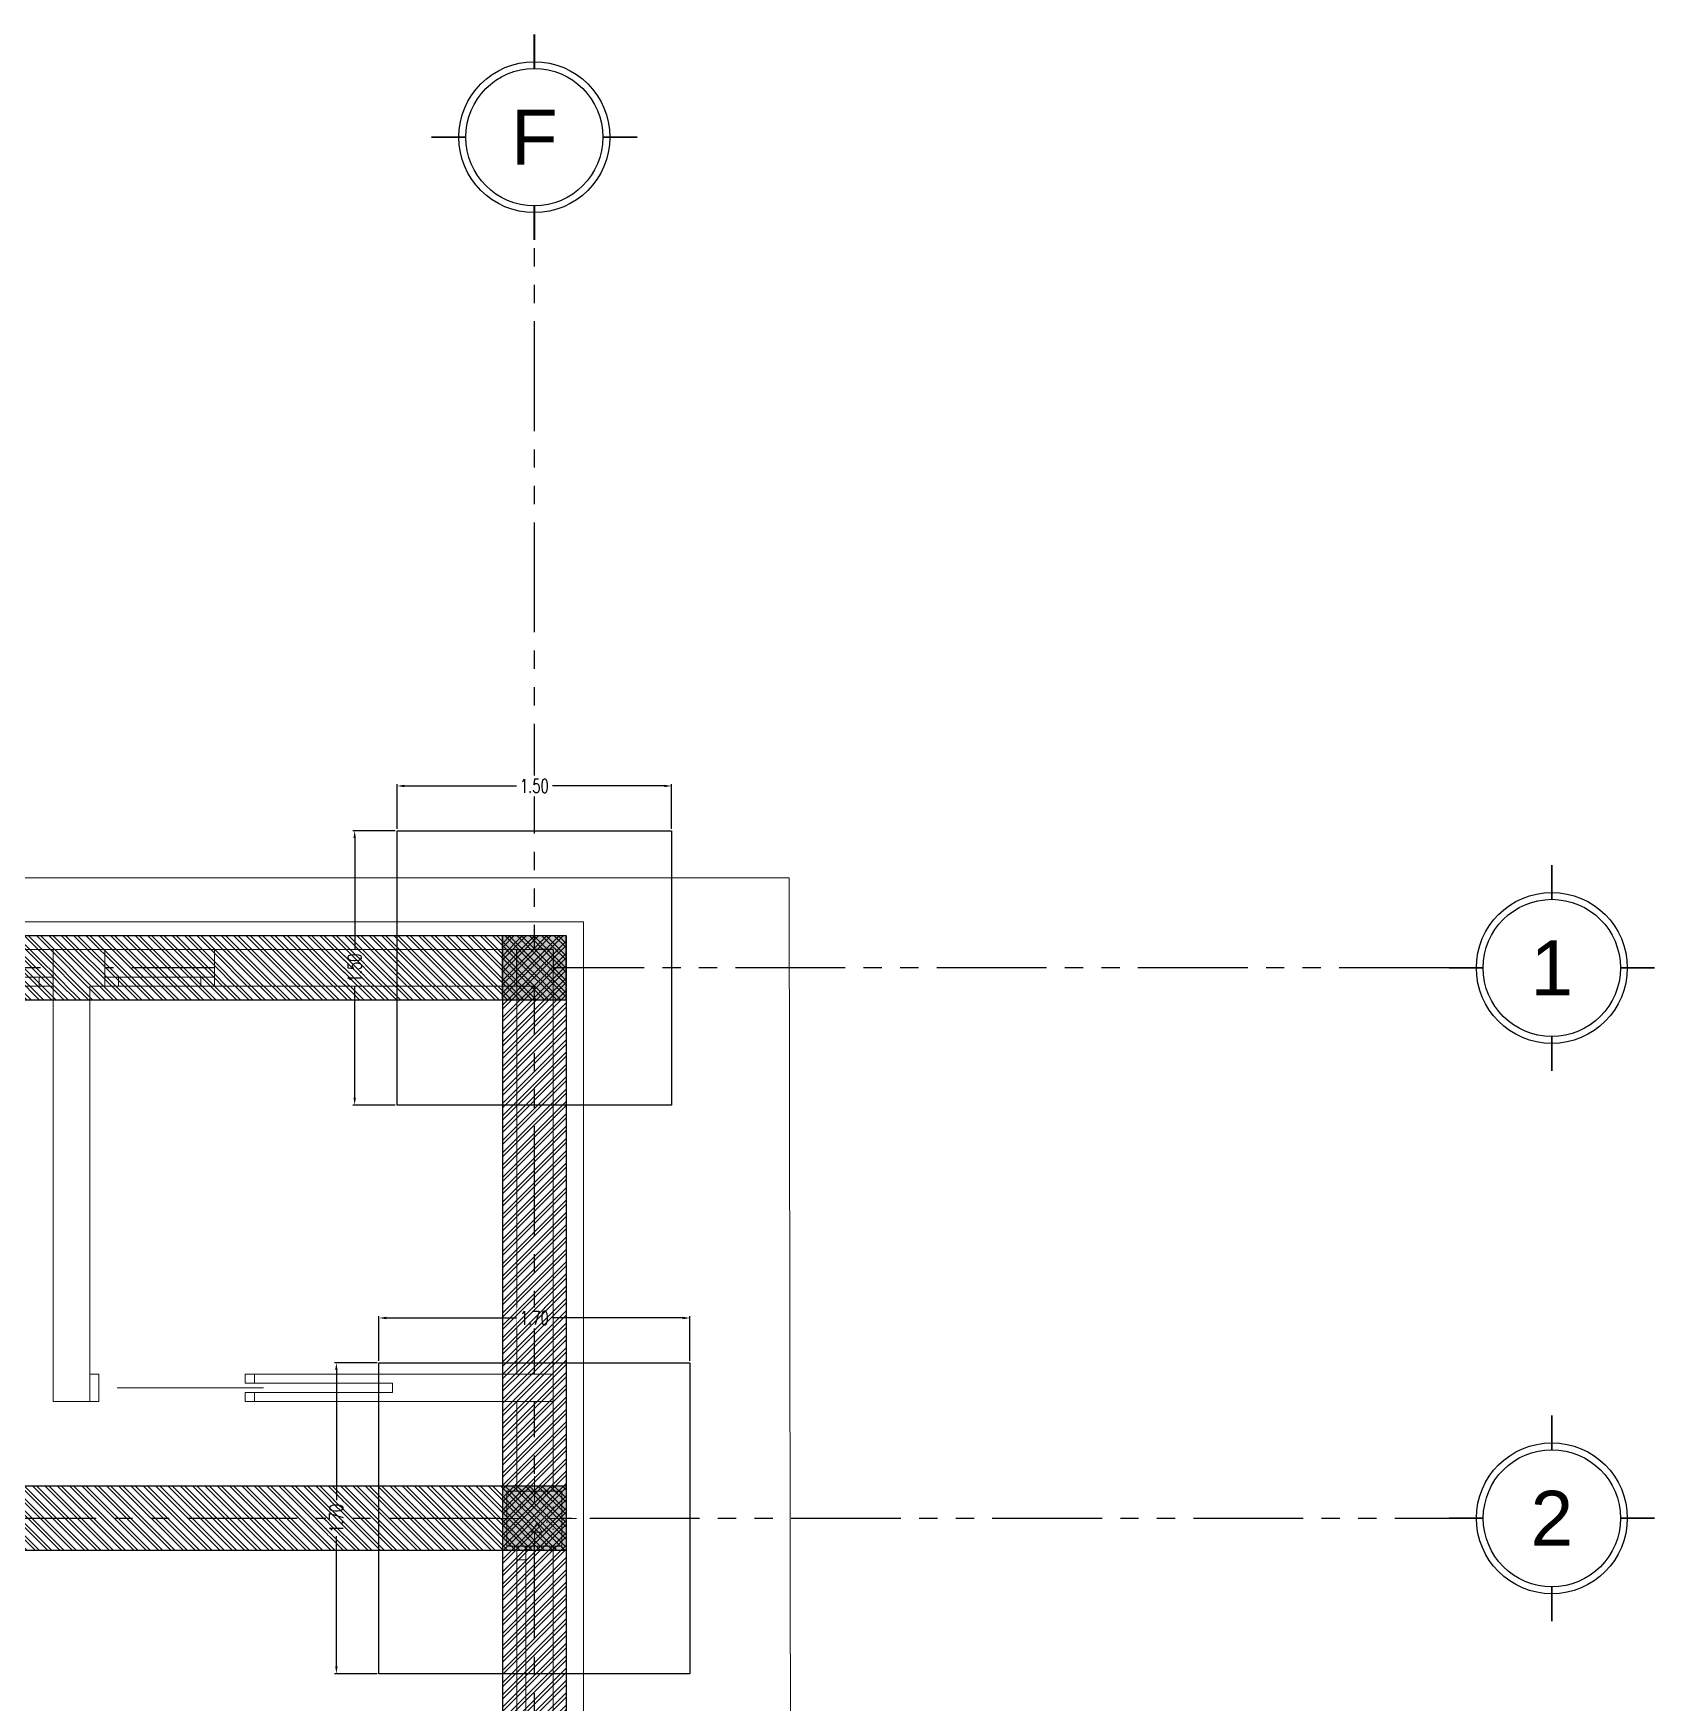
# Model space of a CAD drawing. Header units: metres. Extents: x -6.1 to 26.1, y -10.1 to 14.1.
# Drawn here: x 17.26 to 26.13, y 4.99 to 14.12 of the extents above; entities that cross this region are included whole.
import ezdxf
from ezdxf.enums import TextEntityAlignment as Align

# ---------------------------------------------------------------- set-up
doc = ezdxf.new("R2010")
doc.units = ezdxf.units.M
doc.header["$MEASUREMENT"] = 0
for name, pattern in [('Xref_Arq. PB$0$Wipeout_Contour', [1, 0, -1]), ('Xref_Cimentación$0$Xr-Muroscontencion$0$HIDDEN', [0.375, 0.25, -0.125]), ('Xref_Ejes$0$ACAD_ISO05W100', [33, 24, -3, 0, -3, 0, -3])]:
    doc.linetypes.add(name, pattern=pattern)
for name, color, linetype in [('Xref_Arq. PB$0$Acotación - Terreno', 7, 'Continuous'), ('Xref_Arq. PB$0$Estructura - Forjados', 7, 'Continuous'), ('Xref_Arq. PB$0$Estructura - Muros', 7, 'Continuous'), ('Xref_Arq. PB$0$Estructura - Vigas y Pilares', 7, 'Continuous'), ('Xref_Arq. PB$0$Puertas ArchiCAD', 7, 'Continuous'), ('Xref_Arq. PB$0$Ventanas ArchiCAD', 7, 'Continuous'), ('Xref_Cimentación$0$00-ZA', 2, 'Continuous'), ('Xref_Cimentación$0$Cerramiento', 11, 'Continuous'), ('Xref_Cimentación$0$VIGA', 3, 'Continuous'), ('Xref_Cimentación$0$Xref_Pedestales$0$COLUM. PB', 140, 'Continuous'), ('Xref_Ejes$0$00-EJES', 1, 'Xref_Ejes$0$ACAD_ISO05W100'), ('Xref_Ejes$0$Globo Eje', 1, 'Continuous'), ('Xref_Ejes$0$Texto', 7, 'Continuous')]:
    doc.layers.add(name, color=color, linetype=linetype)
for name, color, linetype, lineweight in [('Xref_Arq. PB$0$Acotación - Terreno _Pluma_Nº__1', 7, 'Continuous', 13), ('Xref_Arq. PB$0$Estructura - Forjados_Pluma_Nº__1', 7, 'Continuous', 13), ('Xref_Arq. PB$0$Estructura - Muros_Pluma_Nº__1', 7, 'Continuous', 13), ('Xref_Arq. PB$0$Estructura - Vigas y Pilares_Pluma_Nº__20', 1, 'Continuous', 0), ('Xref_Arq. PB$0$Estructura - Vigas y Pilares_Pluma_Nº__28', 7, 'Continuous', 18), ('Xref_Arq. PB$0$Puertas ArchiCAD_Pluma_Nº__1', 7, 'Continuous', 13), ('Xref_Arq. PB$0$Puertas ArchiCAD_Pluma_Nº__23', 7, 'Continuous', 18), ('Xref_Arq. PB$0$Ventanas ArchiCAD_Pluma_Nº__1', 7, 'Continuous', 13), ('Xref_Arq. PB$0$Ventanas ArchiCAD_Pluma_Nº__23', 7, 'Continuous', 18)]:
    doc.layers.add(name, color=color, linetype=linetype, lineweight=lineweight)
for name, color, linetype, lineweight, true_color in [('Xref_Arq. PB$0$Acotación - Terreno _Pluma_Nº__3', 7, 'Continuous', 18, 0xff6600), ('Xref_Arq. PB$0$Estructura - Vigas y Pilares_Pluma_Nº__170', 7, 'Continuous', 13, 0x9f9f00), ('Xref_Arq. PB$0$Puertas ArchiCAD_Pluma_Nº__3', 7, 'Continuous', 18, 0xff6600), ('Xref_Arq. PB$0$Ventanas ArchiCAD_Pluma_Nº__3', 7, 'Continuous', 18, 0xff6600)]:
    doc.layers.add(name, color=color, linetype=linetype, lineweight=lineweight, true_color=true_color)
doc.styles.add('Xref_Cimentación$0$ARIAL', font='arial.ttf', dxfattribs={"height": 2})
doc.styles.add('Xref_Cimentación$0$Xr-Muroscontencion$0$Romans', font='romans.shx', dxfattribs={"width": 0.7})
doc.styles.add('Xref_Ejes$0$Arial', font='arial.ttf')
doc.dimstyles.new('Xref_Cimentación$0$Xr-Muroscontencion$0$D20', dxfattribs={"dimtxt": 0.05, "dimasz": 0.04, "dimexe": 0.01, "dimexo": 0.01, "dimgap": 0.01, "dimtad": 0, "dimdec": 3, "dimzin": 1, "dimdsep": 46, "dimtxsty": 'Xref_Cimentación$0$Xr-Muroscontencion$0$Romans', "dimcen": 2.5, "dimclrd": 1, "dimclre": 8, "dimclrt": 7, "dimadec": 0, "dimazin": 0, "dimtfac": 1, "dimtdec": 3, "dimtmove": 1, "dimatfit": 1, "dimfxl": 1, "dimtfill": 1, "dimarcsym": 0})

# ---------------------------------------------------------------- blocks, each defined once
blk = doc.blocks.new('*U187')
at = {"layer": 'Xref_Ejes$0$Globo Eje', "ltscale": 0.025, "const_width": 0.00938}
for points in [[(0, 0.5625), (0, 0.375)], [(-0.375, 0), (-0.5625, 0)], [(0.5625, 0), (0.375, 0)], [(0, -0.375), (0, -0.5625)]]:
    blk.add_lwpolyline(points, dxfattribs=at)
at = {"layer": 'Xref_Ejes$0$Globo Eje', "ltscale": 0.025}
for radius in [0.4125, 0.375]:
    blk.add_circle((0, 0), radius, dxfattribs=at)
at = {"layer": 'Xref_Ejes$0$Texto', "color": 7, "ltscale": 0.025, "style": 'Xref_Ejes$0$Arial'}
blk.add_attdef('EJE', text='', height=0.3, dxfattribs=at).set_placement((0, 0), align=Align.MIDDLE_CENTER)
blk = doc.blocks.new('Xref_Ejes')
at = {"layer": 'Xref_Ejes$0$00-EJES', "ltscale": 0.025}
for p, q in [((19.9967, -8.9568), (19.9967, 12.9873)), ((24.9967, 9.0084), (-5, 9.0084)), ((-4.9997, 6), (24.997, 6))]:
    blk.add_line(p, q, dxfattribs=at)
for p, values in [((19.9967, 13.5498), {'EJE': 'F'}), ((25.5592, 9.0084), {'EJE': '1'}), ((25.5595, 6), {'EJE': '2'})]:
    blk.add_blockref('*U187', p, dxfattribs=at).add_auto_attribs(values)
blk = doc.blocks.new('Xref_Arq. PB$0$Forjado_1', base_point=(9.6104, 18.2739))
at = {"layer": 'Xref_Arq. PB$0$Estructura - Forjados_Pluma_Nº__1', "linetype": 'Continuous', "flags": 128}
blk.add_lwpolyline([(9.6104, 18.2739), (9.6104, 8.6612), (-7.0825, 8.6612), (-7.0825, 18.2739)], close=True, dxfattribs=at)
blk = doc.blocks.new('Xref_Arq. PB$0$Forjado_2', base_point=(-11.0804, 18.5154))
at = {"layer": 'Xref_Arq. PB$0$Estructura - Forjados_Pluma_Nº__1', "linetype": 'Continuous', "flags": 128}
blk.add_lwpolyline([(-11.0804, 18.5154), (10.7361, 18.5154), (10.7514, 7.6041), (-11.0804, 7.6041)], close=True, dxfattribs=at)
blk = doc.blocks.new('Xref_Arq. PB$0$Ventana 17_3')
at = {"layer": 'Xref_Arq. PB$0$Ventanas ArchiCAD_Pluma_Nº__1', "linetype": 'Continuous'}
for p, q in [((-0.85, 0), (-0.85, -0.05)), ((0.85, 0), (0.85, -0.05))]:
    blk.add_line(p, q, dxfattribs=at)
at = {"layer": 'Xref_Arq. PB$0$Ventanas ArchiCAD_Pluma_Nº__23', "linetype": 'Continuous'}
for p, q in [((-0.85, 0), (-0.775, 0)), ((-0.775, 0), (-0.775, -0.05)), ((0.775, -0.05), (0.775, 0)), ((0.775, 0), (0.85, 0)), ((-0.775, -0.05), (-0.85, -0.05)), ((0.85, -0.05), (0.775, -0.05))]:
    blk.add_line(p, q, dxfattribs=at)
at = {"layer": 'Xref_Arq. PB$0$Ventanas ArchiCAD_Pluma_Nº__3', "linetype": 'Continuous'}
for p, q in [((-0.85, 0), (0.85, 0)), ((-0.775, 0), (0.775, 0)), ((0.775, -0.05), (-0.775, -0.05)), ((-0.85, -0.2), (0.85, -0.2))]:
    blk.add_line(p, q, dxfattribs=at)
blk = doc.blocks.new('Xref_Arq. PB$0$Muro_11', base_point=(9.5434, 8.9011))
at = {"layer": 'Xref_Arq. PB$0$Estructura - Muros_Pluma_Nº__1', "linetype": 'Continuous'}
for p, q in [((9.3434, 14.8619), (9.3934, 14.8619)), ((9.3934, 14.8619), (9.5434, 14.8619))]:
    blk.add_line(p, q, dxfattribs=at)
at = {"layer": 'Xref_Arq. PB$0$Estructura - Muros_Pluma_Nº__1', "linetype": 'Continuous', "flags": 128}
for points in [[(9.5434, 14.8619), (9.5435, 18.1223)], [(9.3435, 17.9223), (9.3434, 15.1619)]]:
    blk.add_lwpolyline(points, dxfattribs=at)
at = {"color": 254, "linetype": 'Xref_Arq. PB$0$Wipeout_Contour', "lineweight": 0, "ltscale": 74.957945}
blk.add_wipeout([(9.3434, 8.9011), (9.5434, 8.9011), (9.5434, 13.1619), (9.3934, 13.1619), (9.3434, 13.1619)], dxfattribs=at).dxf.layer = 'Xref_Arq. PB$0$Estructura - Muros'
at = {"layer": 'Xref_Arq. PB$0$Estructura - Muros_Pluma_Nº__1', "linetype": 'Continuous'}
for p, q in [((9.3434, 13.1619), (9.3934, 13.1619)), ((9.3934, 13.1619), (9.5434, 13.1619))]:
    blk.add_line(p, q, dxfattribs=at)
at = {"layer": 'Xref_Arq. PB$0$Estructura - Muros_Pluma_Nº__1', "linetype": 'Continuous', "flags": 128}
for points in [[(9.3434, 13.1619), (9.3434, 8.9011)], [(9.5434, 8.9011), (9.5434, 13.1619)], [(9.3434, 8.9011), (9.5434, 8.9011)]]:
    blk.add_lwpolyline(points, dxfattribs=at)
at = {"layer": 'Xref_Arq. PB$0$Ventanas ArchiCAD', "color": 251, "linetype": 'Continuous', "lineweight": 13, "true_color": 0x6a6a6a, "rotation": 89.9999704918467}
blk.add_blockref('Xref_Arq. PB$0$Ventana 17_3', (9.3434, 14.0119), dxfattribs=at)
blk = doc.blocks.new('Xref_Arq. PB$0$Ventana 17_6')
at = {"layer": 'Xref_Arq. PB$0$Ventanas ArchiCAD_Pluma_Nº__1', "linetype": 'Continuous'}
for p, q in [((-0.3, -0.05), (-0.3, 0)), ((0.3, -0.05), (0.3, 0))]:
    blk.add_line(p, q, dxfattribs=at)
at = {"layer": 'Xref_Arq. PB$0$Ventanas ArchiCAD_Pluma_Nº__23', "linetype": 'Continuous'}
for p, q in [((-0.3, 0), (-0.225, 0)), ((-0.225, 0), (-0.225, -0.05)), ((0.225, -0.05), (0.225, 0)), ((0.225, 0), (0.3, 0)), ((-0.225, -0.05), (-0.3, -0.05)), ((0.3, -0.05), (0.225, -0.05))]:
    blk.add_line(p, q, dxfattribs=at)
at = {"layer": 'Xref_Arq. PB$0$Ventanas ArchiCAD_Pluma_Nº__3', "linetype": 'Continuous'}
for p, q in [((-0.3, 0.15), (0.3, 0.15)), ((-0.225, 0), (0.225, 0)), ((-0.3, -0.05), (0.3, -0.05)), ((0.225, -0.05), (-0.225, -0.05))]:
    blk.add_line(p, q, dxfattribs=at)
blk = doc.blocks.new('Xref_Arq. PB$0$Ventana 17_7')
at = {"layer": 'Xref_Arq. PB$0$Ventanas ArchiCAD_Pluma_Nº__1', "linetype": 'Continuous'}
for p, q in [((-0.6334, -0.05), (-0.6334, 0)), ((0.6334, -0.05), (0.6334, 0))]:
    blk.add_line(p, q, dxfattribs=at)
at = {"layer": 'Xref_Arq. PB$0$Ventanas ArchiCAD_Pluma_Nº__23', "linetype": 'Continuous'}
for p, q in [((-0.6334, 0), (-0.5584, 0)), ((-0.5584, 0), (-0.5584, -0.05)), ((0.5584, -0.05), (0.5584, 0)), ((0.5584, 0), (0.6334, 0)), ((-0.5584, -0.05), (-0.6334, -0.05)), ((0.6334, -0.05), (0.5584, -0.05))]:
    blk.add_line(p, q, dxfattribs=at)
at = {"layer": 'Xref_Arq. PB$0$Ventanas ArchiCAD_Pluma_Nº__3', "linetype": 'Continuous'}
for p, q in [((-0.6334, 0.15), (0.6334, 0.15)), ((-0.5584, 0), (0.5584, 0)), ((-0.6334, -0.05), (0.6334, -0.05)), ((0.5584, -0.05), (-0.5584, -0.05))]:
    blk.add_line(p, q, dxfattribs=at)
blk = doc.blocks.new('Xref_Arq. PB$0$Muro_12', base_point=(-6.6046, 17.9223))
at = {"color": 254, "linetype": 'Xref_Arq. PB$0$Wipeout_Contour', "lineweight": 0, "ltscale": 115.150995}
blk.add_wipeout([(6.7105, 17.9223), (6.9933, 17.9223), (6.9933, 17.9723), (6.9933, 18.1223), (6.7105, 18.1223), (6.7105, 17.9723)], dxfattribs=at).dxf.layer = 'Xref_Arq. PB$0$Estructura - Muros'
at = {"color": 254, "linetype": 'Xref_Arq. PB$0$Wipeout_Contour', "lineweight": 0, "ltscale": 99.318017}
blk.add_wipeout([(9.5435, 18.1223), (7.5933, 18.1223), (7.5933, 17.9723), (7.5933, 17.9223), (9.3435, 17.9223)], dxfattribs=at).dxf.layer = 'Xref_Arq. PB$0$Estructura - Muros'
at = {"layer": 'Xref_Arq. PB$0$Estructura - Muros_Pluma_Nº__1', "linetype": 'Continuous'}
for p, q in [((6.7105, 17.9723), (6.7105, 18.1223)), ((6.9933, 17.9723), (6.9933, 18.1223)), ((7.5933, 17.9723), (7.5933, 18.1223)), ((6.7105, 17.9223), (6.7105, 17.9723)), ((6.9933, 17.9223), (6.9933, 17.9723)), ((7.5933, 17.9223), (7.5933, 17.9723))]:
    blk.add_line(p, q, dxfattribs=at)
at = {"layer": 'Xref_Arq. PB$0$Estructura - Muros_Pluma_Nº__1', "linetype": 'Continuous', "flags": 128}
for points in [[(6.9933, 18.1223), (6.7105, 18.1223)], [(9.3435, 18.1223), (7.5933, 18.1223)], [(6.7105, 17.9223), (6.7113, 17.9223)], [(6.9113, 17.9223), (6.9933, 17.9223)], [(7.5933, 17.9223), (9.3435, 17.9223)]]:
    blk.add_lwpolyline(points, dxfattribs=at)
at = {"layer": 'Xref_Arq. PB$0$Ventanas ArchiCAD', "color": 251, "linetype": 'Continuous', "lineweight": 13, "true_color": 0x6a6a6a, "xscale": -1}
blk.add_blockref('Xref_Arq. PB$0$Ventana 17_7', (6.0771, 17.9723), dxfattribs=at)
at = {"layer": 'Xref_Arq. PB$0$Ventanas ArchiCAD', "color": 251, "linetype": 'Continuous', "lineweight": 13, "true_color": 0x6a6a6a}
blk.add_blockref('Xref_Arq. PB$0$Ventana 17_6', (7.2933, 17.9723), dxfattribs=at)
blk = doc.blocks.new('Xref_Arq. PB$0$Puerta Corredera Empotrada 17')
at = {"layer": 'Xref_Arq. PB$0$Puertas ArchiCAD_Pluma_Nº__1', "linetype": 'Continuous'}
for p, q in [((-0.45, -0.15), (-0.45, 0)), ((0.45, -0.05), (0.45, 0)), ((0.45, -0.15), (0.45, -0.1))]:
    blk.add_line(p, q, dxfattribs=at)
at = {"layer": 'Xref_Arq. PB$0$Puertas ArchiCAD_Pluma_Nº__23', "linetype": 'Continuous'}
for p, q in [((-0.4, 0), (-0.45, 0)), ((-0.45, 0), (-0.45, -0.15)), ((-0.4, -0.15), (-0.4, 0)), ((0.45, 0), (0.4, 0)), ((0.4, 0), (0.4, -0.05)), ((0.45, -0.05), (0.45, 0)), ((0.4, -0.05), (0.45, -0.05)), ((-0.45, -0.15), (-0.4, -0.15)), ((0.45, -0.1), (0.4, -0.1)), ((0.4, -0.1), (0.4, -0.15)), ((0.4, -0.15), (0.45, -0.15)), ((0.45, -0.15), (0.45, -0.1))]:
    blk.add_line(p, q, dxfattribs=at)
at = {"layer": 'Xref_Arq. PB$0$Puertas ArchiCAD_Pluma_Nº__3', "linetype": 'Continuous'}
blk.add_line((0.5, -0.075), (-0.3, -0.075), dxfattribs=at)
blk = doc.blocks.new('Xref_Arq. PB$0$Muro_21', base_point=(6.7113, 15.6521))
at = {"layer": 'Xref_Arq. PB$0$Acotación - Terreno _Pluma_Nº__1', "linetype": 'Continuous'}
blk.add_line((6.9113, 15.6521), (6.9113, 15.8021), dxfattribs=at)
at = {"layer": 'Xref_Arq. PB$0$Acotación - Terreno _Pluma_Nº__1', "linetype": 'Continuous', "flags": 128}
blk.add_lwpolyline([(6.7113, 15.6521), (6.9113, 15.6521)], dxfattribs=at)
at = {"color": 254, "linetype": 'Xref_Arq. PB$0$Wipeout_Contour', "lineweight": 0, "ltscale": 143.250987}
blk.add_wipeout([(7.8113, 15.652), (9.4455, 15.6519), (9.4455, 15.8019), (7.8113, 15.802), (7.8113, 15.752), (8.5663, 15.752), (8.5663, 15.702), (7.8113, 15.702)], dxfattribs=at).dxf.layer = 'Xref_Arq. PB$0$Acotación - Terreno'
at = {"layer": 'Xref_Arq. PB$0$Acotación - Terreno _Pluma_Nº__1', "linetype": 'Continuous'}
for p, q in [((7.8113, 15.752), (7.8113, 15.802)), ((7.8113, 15.652), (7.8113, 15.702))]:
    blk.add_line(p, q, dxfattribs=at)
at = {"layer": 'Xref_Arq. PB$0$Acotación - Terreno _Pluma_Nº__1', "linetype": 'Continuous', "flags": 128}
for points in [[(9.4455, 15.8019), (7.8113, 15.802)], [(9.4455, 15.6519), (9.4455, 15.8019)], [(7.8113, 15.652), (9.4455, 15.6519)]]:
    blk.add_lwpolyline(points, dxfattribs=at)
at = {"layer": 'Xref_Arq. PB$0$Acotación - Terreno _Pluma_Nº__3', "linetype": 'Continuous'}
for p, q in [((7.8113, 15.752), (8.5663, 15.752)), ((8.5663, 15.702), (7.8113, 15.702)), ((8.5663, 15.752), (8.5663, 15.702))]:
    blk.add_line(p, q, dxfattribs=at)
at = {"layer": 'Xref_Arq. PB$0$Puertas ArchiCAD', "linetype": 'Continuous', "rotation": 359.9944155111601}
blk.add_blockref('Xref_Arq. PB$0$Puerta Corredera Empotrada 17', (7.3613, 15.8021), dxfattribs=at)
blk = doc.blocks.new('Xref_Arq. PB$0$Muro_24', base_point=(6.7113, 17.9223))
at = {"color": 254, "linetype": 'Xref_Arq. PB$0$Wipeout_Contour', "lineweight": 0, "ltscale": 72.667425}
blk.add_wipeout([(6.7113, 17.9223), (6.7113, 15.6521), (6.9113, 15.8021), (6.9113, 17.9223)], dxfattribs=at).dxf.layer = 'Xref_Arq. PB$0$Estructura - Muros'
at = {"layer": 'Xref_Arq. PB$0$Estructura - Muros_Pluma_Nº__1', "linetype": 'Continuous', "flags": 128}
for points in [[(6.7113, 17.9223), (6.7113, 15.6521)], [(6.9113, 15.8021), (6.9113, 17.9223)]]:
    blk.add_lwpolyline(points, dxfattribs=at)
blk = doc.blocks.new('Xref_Arq. PB$0$Pilar_10', base_point=(9.3421, 15.0119))
at = {"color": 254, "linetype": 'Xref_Arq. PB$0$Wipeout_Contour', "lineweight": 0, "ltscale": 70.741197}
blk.add_wipeout([(9.4921, 15.1619), (9.1921, 15.1619), (9.1921, 14.8619), (9.4921, 14.8619)], dxfattribs=at).dxf.layer = 'Xref_Arq. PB$0$Estructura - Vigas y Pilares'
at = {"layer": 'Xref_Arq. PB$0$Estructura - Vigas y Pilares_Pluma_Nº__170', "linetype": 'Continuous'}
h = blk.add_hatch(dxfattribs=at)
h.set_pattern_fill('HORMIGÓN_ARMADO', color=256, style=0, pattern_type=2)
h.set_pattern_definition([(0, (0, 0), (0, 0.623538), [0.06, -0.3]), (0, (0.18, 0.3118), (0, 0.623538), [0.06, -0.3]), (60, (0, 0), (-0.54, 0.31177), [0.06, -0.3]), (60, (0.36, 0), (-0.54, 0.31177), [0.06, -0.3]), (120, (0.06, 0), (0.54, 0.31177), [0.06, -0.3]), (120, (0.42, 0), (0.54, 0.31177), [0.06, -0.3]), (0, (0, 0.06), (0, 0.12), [0, -0.12, 0, -0.18]), (45, (0.06, 0.06), (-0.0848528, 0.0848528), [0, -0.09, 0, -0.15])])
h.paths.add_polyline_path([(9.4921, 15.1619), (9.1921, 15.1619), (9.1921, 14.8619), (9.4921, 14.8619)])
at = {"layer": 'Xref_Arq. PB$0$Estructura - Vigas y Pilares_Pluma_Nº__20', "linetype": 'Continuous'}
for p, q in [((9.3421, 15.0919), (9.3421, 15.2419)), ((9.2621, 15.0119), (9.1121, 15.0119)), ((9.4221, 15.0119), (9.5721, 15.0119)), ((9.3421, 14.9319), (9.3421, 14.7819))]:
    blk.add_line(p, q, dxfattribs=at)
at = {"layer": 'Xref_Arq. PB$0$Estructura - Vigas y Pilares_Pluma_Nº__28', "linetype": 'Continuous'}
for p, q in [((9.4921, 15.1619), (9.1921, 15.1619)), ((9.1921, 15.1619), (9.1921, 14.8619)), ((9.4921, 14.8619), (9.4921, 15.1619)), ((9.1921, 14.8619), (9.4921, 14.8619))]:
    blk.add_line(p, q, dxfattribs=at)
blk = doc.blocks.new('Xref_Arq. PB')
at = {"layer": 'Xref_Arq. PB$0$Estructura - Forjados', "linetype": 'Continuous'}
for name, p in [('Xref_Arq. PB$0$Forjado_2', (-0.4258, 9.5015)), ('Xref_Arq. PB$0$Forjado_1', (20.265, 9.26))]:
    blk.add_blockref(name, p, dxfattribs=at)
at = {"layer": 'Xref_Arq. PB$0$Estructura - Muros'}
blk.add_blockref('Xref_Arq. PB$0$Muro_11', (20.1001, -0.1129), dxfattribs=at)
at = {"layer": 'Xref_Arq. PB$0$Acotación - Terreno'}
blk.add_blockref('Xref_Arq. PB$0$Muro_21', (17.3659, 6.6382), dxfattribs=at)
at = {"layer": 'Xref_Arq. PB$0$Estructura - Muros'}
blk.add_blockref('Xref_Arq. PB$0$Muro_12', (4.0501, 8.9084), dxfattribs=at)
at = {"layer": 'Xref_Arq. PB$0$Estructura - Vigas y Pilares'}
blk.add_blockref('Xref_Arq. PB$0$Pilar_10', (19.9967, 5.998), dxfattribs=at)
for p, q in [((19.9001, 8.9084), (19.9001, 9.1084)), ((20.1001, 9.1084), (19.9981, 9.1084)), ((20.1001, 9.1084), (20.1001, 9.0104))]:
    blk.add_line(p, q)
at = {"layer": 'Xref_Arq. PB$0$Estructura - Muros'}
blk.add_blockref('Xref_Arq. PB$0$Muro_24', (17.3659, 8.9084), dxfattribs=at)
blk = doc.blocks.new('*U282')
at = {"ltscale": 0.025, "true_color": 0x636466}
h = blk.add_hatch(color=251, dxfattribs=at)
h.dxf.hatch_style = 1
h.paths.add_polyline_path([(-0.125, -0.075), (0.225, -0.075), (0.225, 0.275), (-0.125, 0.275)])
at = {"color": 251, "linetype": 'ByBlock', "ltscale": 0.025, "true_color": 0x636466}
blk.add_lwpolyline([(-0.125, -0.075), (0.225, -0.075), (0.225, 0.275), (-0.125, 0.275)], close=True, dxfattribs=at)
blk = doc.blocks.new('Xref_Cimentación$0$Xref_Pedestales')
at = {"layer": 'Xref_Cimentación$0$Xref_Pedestales$0$COLUM. PB', "ltscale": 0.025}
for p in [(19.9462, 8.9084), (19.9467, 5.9)]:
    blk.add_blockref('*U282', p, dxfattribs=at)
blk = doc.blocks.new('*D312')
at = {"layer": 'Xref_Cimentación$0$00-ZA', "color": 8, "linetype": 'Xref_Cimentación$0$Xr-Muroscontencion$0$HIDDEN', "lineweight": -2, "transparency": 16777216}
for p, q in [((19.1367, 6.85), (18.9044, 6.85)), ((19.1367, 5.15), (18.9044, 5.15))]:
    blk.add_line(p, q, dxfattribs=at)
at = {"layer": 'Xref_Cimentación$0$00-ZA', "color": 1, "lineweight": -2, "transparency": 16777216}
for p, q in [((18.9144, 6.81), (18.9144, 6.0863)), ((18.9144, 5.19), (18.9144, 5.9138))]:
    blk.add_line(p, q, dxfattribs=at)
at = {"layer": 'Xref_Cimentación$0$00-ZA', "color": 1, "transparency": 16777216}
for points in [[(18.9078, 6.81), (18.9211, 6.81), (18.9144, 6.85)], [(18.9078, 5.19), (18.9211, 5.19), (18.9144, 5.15)]]:
    blk.add_solid(points, dxfattribs=at)
at = {"layer": 'Xref_Cimentación$0$00-ZA', "color": 7, "transparency": 16777216, "insert": (18.9144, 6), "char_height": 0.075, "attachment_point": 5, "rotation": 90, "style": 'Xref_Cimentación$0$Xr-Muroscontencion$0$Romans', "bg_fill": 3, "box_fill_scale": 1.25, "bg_fill_color": 256, "bg_fill_true_color": 13158600, "bg_fill_transparency": 0}
blk.add_mtext('1.70', dxfattribs=at)
blk = doc.blocks.new('*D313')
at = {"layer": 'Xref_Cimentación$0$00-ZA', "color": 8, "linetype": 'Xref_Cimentación$0$Xr-Muroscontencion$0$HIDDEN', "lineweight": -2, "transparency": 16777216}
for p, q in [((19.1467, 6.86), (19.1467, 7.1048)), ((20.8467, 6.86), (20.8467, 7.1048))]:
    blk.add_line(p, q, dxfattribs=at)
at = {"layer": 'Xref_Cimentación$0$00-ZA', "color": 1, "lineweight": -2, "transparency": 16777216}
for p, q in [((19.1867, 7.0948), (19.9105, 7.0948)), ((20.8067, 7.0948), (20.083, 7.0948))]:
    blk.add_line(p, q, dxfattribs=at)
at = {"layer": 'Xref_Cimentación$0$00-ZA', "color": 1, "transparency": 16777216}
for points in [[(19.1867, 7.1015), (19.1867, 7.0881), (19.1467, 7.0948)], [(20.8067, 7.1015), (20.8067, 7.0881), (20.8467, 7.0948)]]:
    blk.add_solid(points, dxfattribs=at)
at = {"layer": 'Xref_Cimentación$0$00-ZA', "color": 7, "transparency": 16777216, "insert": (19.9967, 7.0948), "char_height": 0.075, "attachment_point": 5, "style": 'Xref_Cimentación$0$Xr-Muroscontencion$0$Romans', "bg_fill": 3, "box_fill_scale": 1.25, "bg_fill_color": 256, "bg_fill_true_color": 13158600, "bg_fill_transparency": 0}
blk.add_mtext('1.70', dxfattribs=at)
blk = doc.blocks.new('*D334')
at = {"layer": 'Xref_Cimentación$0$00-ZA', "color": 8, "linetype": 'Xref_Cimentación$0$Xr-Muroscontencion$0$HIDDEN', "lineweight": -2, "transparency": 16777216}
for p, q in [((19.2367, 9.7584), (19.0044, 9.7584)), ((19.2367, 8.2584), (19.0044, 8.2584)), ((-0.6, 6.61), (-0.6, 6.8548)), ((0.6, 6.61), (0.6, 6.8548))]:
    blk.add_line(p, q, dxfattribs=at)
at = {"layer": 'Xref_Cimentación$0$00-ZA', "color": 1, "lineweight": -2, "transparency": 16777216}
for p, q in [((19.0144, 9.7184), (19.0144, 9.0946)), ((19.0144, 8.2984), (19.0144, 8.9221)), ((-0.56, 6.8448), (-0.0863, 6.8448)), ((0.56, 6.8448), (0.0862, 6.8448))]:
    blk.add_line(p, q, dxfattribs=at)
at = {"layer": 'Xref_Cimentación$0$00-ZA', "color": 1, "transparency": 16777216}
for points in [[(19.0078, 9.7184), (19.0211, 9.7184), (19.0144, 9.7584)], [(19.0078, 8.2984), (19.0211, 8.2984), (19.0144, 8.2584)], [(-0.56, 6.8515), (-0.56, 6.8381), (-0.6, 6.8448)], [(0.56, 6.8515), (0.56, 6.8381), (0.6, 6.8448)]]:
    blk.add_solid(points, dxfattribs=at)
at = {"layer": 'Xref_Cimentación$0$00-ZA', "color": 7, "transparency": 16777216, "insert": (19.0144, 9.0084), "char_height": 0.075, "attachment_point": 5, "rotation": 90, "style": 'Xref_Cimentación$0$Xr-Muroscontencion$0$Romans', "bg_fill": 3, "box_fill_scale": 1.1, "bg_fill_color": 256, "bg_fill_true_color": 13158600, "bg_fill_transparency": 0}
blk.add_mtext('1.50', dxfattribs=at)
at = {"layer": 'Xref_Cimentación$0$00-ZA', "color": 7, "transparency": 16777216, "insert": (0, 6.8448), "char_height": 0.075, "attachment_point": 5, "style": 'Xref_Cimentación$0$Xr-Muroscontencion$0$Romans', "bg_fill": 3, "box_fill_scale": 1.25, "bg_fill_color": 256, "bg_fill_true_color": 13158600, "bg_fill_transparency": 0}
blk.add_mtext('1.20', dxfattribs=at)
blk = doc.blocks.new('*D335')
at = {"layer": 'Xref_Cimentación$0$00-ZA', "color": 8, "linetype": 'Xref_Cimentación$0$Xr-Muroscontencion$0$HIDDEN', "lineweight": -2, "transparency": 16777216}
for p, q in [((19.2467, 9.7684), (19.2467, 10.0132)), ((20.7467, 9.7684), (20.7467, 10.0132)), ((3.2395, 9.7584), (3.0072, 9.7584)), ((3.2395, 8.2584), (3.0072, 8.2584))]:
    blk.add_line(p, q, dxfattribs=at)
at = {"layer": 'Xref_Cimentación$0$00-ZA', "color": 1, "lineweight": -2, "transparency": 16777216}
for p, q in [((19.2867, 10.0032), (19.9105, 10.0032)), ((20.7067, 10.0032), (20.083, 10.0032)), ((3.0172, 9.7184), (3.0172, 9.0946)), ((3.0172, 8.2984), (3.0172, 8.9221))]:
    blk.add_line(p, q, dxfattribs=at)
at = {"layer": 'Xref_Cimentación$0$00-ZA', "color": 1, "transparency": 16777216}
for points in [[(19.2867, 10.0098), (19.2867, 9.9965), (19.2467, 10.0032)], [(20.7067, 10.0098), (20.7067, 9.9965), (20.7467, 10.0032)], [(3.0105, 9.7184), (3.0239, 9.7184), (3.0172, 9.7584)], [(3.0105, 8.2984), (3.0239, 8.2984), (3.0172, 8.2584)]]:
    blk.add_solid(points, dxfattribs=at)
at = {"layer": 'Xref_Cimentación$0$00-ZA', "color": 7, "transparency": 16777216, "insert": (19.9967, 10.0032), "char_height": 0.075, "attachment_point": 5, "style": 'Xref_Cimentación$0$Xr-Muroscontencion$0$Romans', "bg_fill": 3, "box_fill_scale": 1.1, "bg_fill_color": 256, "bg_fill_true_color": 13158600, "bg_fill_transparency": 0}
blk.add_mtext('1.50', dxfattribs=at)
at = {"layer": 'Xref_Cimentación$0$00-ZA', "color": 7, "transparency": 16777216, "insert": (3.0172, 9.0084), "char_height": 0.075, "attachment_point": 5, "rotation": 90, "style": 'Xref_Cimentación$0$Xr-Muroscontencion$0$Romans', "bg_fill": 3, "box_fill_scale": 1.25, "bg_fill_color": 256, "bg_fill_true_color": 13158600, "bg_fill_transparency": 0}
blk.add_mtext('1.50', dxfattribs=at)
blk = doc.blocks.new('*D318')
at = {"layer": 'Xref_Cimentación$0$00-ZA', "color": 8, "linetype": 'Xref_Cimentación$0$Xr-Muroscontencion$0$HIDDEN', "lineweight": -2, "transparency": 16777216}
for p, q in [((19.2367, 9.7584), (19.0044, 9.7584)), ((19.2367, 8.2584), (19.0044, 8.2584)), ((3.24, 6.75), (3.0077, 6.75)), ((3.24, 5.25), (3.0077, 5.25))]:
    blk.add_line(p, q, dxfattribs=at)
at = {"layer": 'Xref_Cimentación$0$00-ZA', "color": 1, "lineweight": -2, "transparency": 16777216}
for p, q in [((19.0144, 9.7184), (19.0144, 9.0946)), ((19.0144, 8.2984), (19.0144, 8.9221)), ((3.0177, 6.71), (3.0177, 6.0863)), ((3.0177, 5.29), (3.0177, 5.9138))]:
    blk.add_line(p, q, dxfattribs=at)
at = {"layer": 'Xref_Cimentación$0$00-ZA', "color": 1, "transparency": 16777216}
for points in [[(19.0078, 9.7184), (19.0211, 9.7184), (19.0144, 9.7584)], [(19.0078, 8.2984), (19.0211, 8.2984), (19.0144, 8.2584)], [(3.0111, 6.71), (3.0244, 6.71), (3.0177, 6.75)], [(3.0111, 5.29), (3.0244, 5.29), (3.0177, 5.25)]]:
    blk.add_solid(points, dxfattribs=at)
at = {"layer": 'Xref_Cimentación$0$00-ZA', "color": 7, "transparency": 16777216, "char_height": 0.075, "attachment_point": 5, "rotation": 90, "style": 'Xref_Cimentación$0$Xr-Muroscontencion$0$Romans', "bg_fill": 3, "box_fill_scale": 1.25, "bg_fill_color": 256, "bg_fill_true_color": 13158600, "bg_fill_transparency": 0}
for insert in [(19.0144, 9.0084), (3.0177, 6)]:
    blk.add_mtext('1.50', dxfattribs=dict(at, insert=insert))
blk = doc.blocks.new('*D319')
at = {"layer": 'Xref_Cimentación$0$00-ZA', "color": 8, "linetype": 'Xref_Cimentación$0$Xr-Muroscontencion$0$HIDDEN', "lineweight": -2, "transparency": 16777216}
for p, q in [((19.2467, 9.7684), (19.2467, 10.0132)), ((20.7467, 9.7684), (20.7467, 10.0132)), ((-0.6, 0.61), (-0.6, 0.8548)), ((0.6, 0.61), (0.6, 0.8548))]:
    blk.add_line(p, q, dxfattribs=at)
at = {"layer": 'Xref_Cimentación$0$00-ZA', "color": 1, "lineweight": -2, "transparency": 16777216}
for p, q in [((19.2867, 10.0032), (19.9105, 10.0032)), ((20.7067, 10.0032), (20.083, 10.0032)), ((-0.56, 0.8448), (-0.0863, 0.8448)), ((0.56, 0.8448), (0.0862, 0.8448))]:
    blk.add_line(p, q, dxfattribs=at)
at = {"layer": 'Xref_Cimentación$0$00-ZA', "color": 1, "transparency": 16777216}
for points in [[(19.2867, 10.0098), (19.2867, 9.9965), (19.2467, 10.0032)], [(20.7067, 10.0098), (20.7067, 9.9965), (20.7467, 10.0032)], [(-0.56, 0.8514), (-0.56, 0.8381), (-0.6, 0.8448)], [(0.56, 0.8514), (0.56, 0.8381), (0.6, 0.8448)]]:
    blk.add_solid(points, dxfattribs=at)
at = {"layer": 'Xref_Cimentación$0$00-ZA', "color": 7, "transparency": 16777216, "char_height": 0.075, "attachment_point": 5, "style": 'Xref_Cimentación$0$Xr-Muroscontencion$0$Romans', "bg_fill": 3, "bg_fill_color": 256, "bg_fill_true_color": 13158600, "bg_fill_transparency": 0}
for s, insert, box_fill_scale in [('1.50', (19.9967, 10.0032), 1.25), ('1.20', (0, 0.8448), 1.1)]:
    blk.add_mtext(s, dxfattribs=dict(at, insert=insert, box_fill_scale=box_fill_scale))
blk = doc.blocks.new('*U315')
at = {"layer": 'Xref_Cimentación$0$VIGA', "ltscale": 0.025, "transparency": 33554559}
h = blk.add_hatch(dxfattribs=at)
h.set_pattern_fill('ANSI32', color=250, scale=0.005, angle=-90)
h.set_pattern_definition([(315, (14.226727, 0.2), (0.03367596, 0.03367596), []), (315, (14.226727, 0.17755), (0.03367596, 0.03367596), [])])
h.paths.add_polyline_path([(15.9967, 0.275), (-0.35, 0.275), (-0.35, -0.075), (15.9967, -0.075)])
at = {"layer": 'Xref_Cimentación$0$VIGA', "ltscale": 0.025}
for p, q in [((15.9967, 0.275), (-0.35, 0.275)), ((15.9967, -0.075), (15.9967, 0.275)), ((-0.35, -0.075), (15.9967, -0.075))]:
    blk.add_line(p, q, dxfattribs=at)
at = {"layer": 'Xref_Cimentación$0$VIGA', "ltscale": 0.025, "style": 'Xref_Cimentación$0$ARIAL', "width": 0.7, "flags": 8}
blk.add_attdef('V-00', text='', height=0.15, dxfattribs=at).set_placement((5.8238, 0.428), align=Align.MIDDLE_CENTER)
blk = doc.blocks.new('*U348')
at = {"layer": 'Xref_Cimentación$0$VIGA', "ltscale": 0.025, "transparency": 33554559}
h = blk.add_hatch(dxfattribs=at)
h.set_pattern_fill('ANSI32', color=250, scale=0.005, angle=-90)
h.set_pattern_definition([(315, (7.2384, 0.2), (0.03367596, 0.03367596), []), (315, (7.2384, 0.17755), (0.03367596, 0.03367596), [])])
h.paths.add_polyline_path([(9.0084, 0.275), (-0.35, 0.275), (-0.35, -0.075), (9.0084, -0.075)])
at = {"layer": 'Xref_Cimentación$0$VIGA', "ltscale": 0.025}
for p, q in [((-0.35, 0.275), (-0.35, -0.075)), ((9.0084, 0.275), (-0.35, 0.275)), ((9.0084, -0.075), (9.0084, 0.275)), ((-0.35, -0.075), (9.0084, -0.075))]:
    blk.add_line(p, q, dxfattribs=at)
at = {"layer": 'Xref_Cimentación$0$VIGA', "ltscale": 0.025, "style": 'Xref_Cimentación$0$ARIAL', "width": 0.7, "flags": 8}
blk.add_attdef('V-00', text='', height=0.15, dxfattribs=at).set_placement((4.328, 0.428), align=Align.MIDDLE_CENTER)
blk = doc.blocks.new('Xref_Cimentación')
at = {"layer": 'Xref_Cimentación$0$00-ZA'}
blk.add_lwpolyline([(19.1467, 6.85), (20.8467, 6.85), (20.8467, 5.15), (19.1467, 5.15), (19.1467, 6.85)], dxfattribs=at)
at = {"layer": 'Xref_Cimentación$0$Cerramiento'}
blk.add_blockref('Xref_Cimentación$0$Xref_Pedestales', (0, 0), dxfattribs=at)
at = {"layer": 'Xref_Cimentación$0$00-ZA'}
dim = blk.add_linear_dim(base=(18.9144, 5.15), p1=(19.1467, 6.85), p2=(19.1467, 5.15), angle=90, dimstyle='Xref_Cimentación$0$Xr-Muroscontencion$0$D20', override={"dimtxt": 0.075, "dimdec": 2}, dxfattribs=at)
dim.commit()
dim.dimension.update_dxf_attribs({"geometry": '*D312', "text_midpoint": (18.9144, 6)})
dim = blk.add_linear_dim(base=(20.8467, 7.0948), p1=(19.1467, 6.85), p2=(20.8467, 6.85), dimstyle='Xref_Cimentación$0$Xr-Muroscontencion$0$D20', override={"dimtxt": 0.075, "dimdec": 2}, dxfattribs=at)
dim.commit()
dim.dimension.update_dxf_attribs({"geometry": '*D313', "text_midpoint": (19.9967, 7.0948)})
dim = blk.add_linear_dim(base=(0.6, 6.8448), p1=(-0.6, 6.6), p2=(0.6, 6.6), dimstyle='Xref_Cimentación$0$Xr-Muroscontencion$0$D20', override={"dimtxt": 0.075, "dimdec": 2}, dxfattribs=at)
dim.commit()
dim.dimension.update_dxf_attribs({"geometry": '*D334', "text_midpoint": (0, 6.8448)})
dim = blk.add_linear_dim(base=(3.0172, 8.2584), p1=(3.2495, 9.7584), p2=(3.2495, 8.2584), angle=90, dimstyle='Xref_Cimentación$0$Xr-Muroscontencion$0$D20', override={"dimtxt": 0.075, "dimdec": 2}, dxfattribs=at)
dim.commit()
dim.dimension.update_dxf_attribs({"geometry": '*D335', "text_midpoint": (3.0172, 9.0084)})
blk.add_lwpolyline([(19.2467, 9.7584), (20.7467, 9.7584), (20.7467, 8.2584), (19.2467, 8.2584), (19.2467, 9.7584)], dxfattribs=at)
dim = blk.add_linear_dim(base=(19.0144, 8.2584), p1=(19.2467, 9.7584), p2=(19.2467, 8.2584), angle=90, dimstyle='Xref_Cimentación$0$Xr-Muroscontencion$0$D20', override={"dimtxt": 0.075, "dimdec": 2}, dxfattribs=at)
dim.commit()
dim.dimension.update_dxf_attribs({"geometry": '*D318', "text_midpoint": (19.0144, 9.0084)})
dim = blk.add_linear_dim(base=(20.7467, 10.0032), p1=(19.2467, 9.7584), p2=(20.7467, 9.7584), dimstyle='Xref_Cimentación$0$Xr-Muroscontencion$0$D20', override={"dimtxt": 0.075, "dimdec": 2}, dxfattribs=at)
dim.commit()
dim.dimension.update_dxf_attribs({"geometry": '*D319', "text_midpoint": (19.9967, 10.0032)})
at = {"ltscale": 0.025}
for p in [(4.175, 8.9084), (4.175, 5.9)]:
    blk.add_blockref('*U315', p, dxfattribs=at)
ref = blk.add_blockref('*U348', (20.0967, 0.175), dxfattribs=dict(at, rotation=90))
ref.add_attrib('V-00', 'TL-02', dxfattribs={"layer": 'Xref_Cimentación$0$VIGA', "ltscale": 0.025, "height": 0.15, "rotation": 90, "style": 'Xref_Cimentación$0$ARIAL', "width": 0.7}).set_placement((19.6687, 4.503), align=Align.MIDDLE_CENTER)

msp = doc.modelspace()

# ---------------------------------------------------------------- block references
msp.add_blockref('Xref_Ejes', (0, 0))

# ---------------------------------------------------------------- next in the draw order: block references
msp.add_blockref('Xref_Arq. PB', (0, 0))

# ---------------------------------------------------------------- next in the draw order: block references
msp.add_blockref('Xref_Cimentación', (0, 0))

doc.saveas('drawing.dxf')
